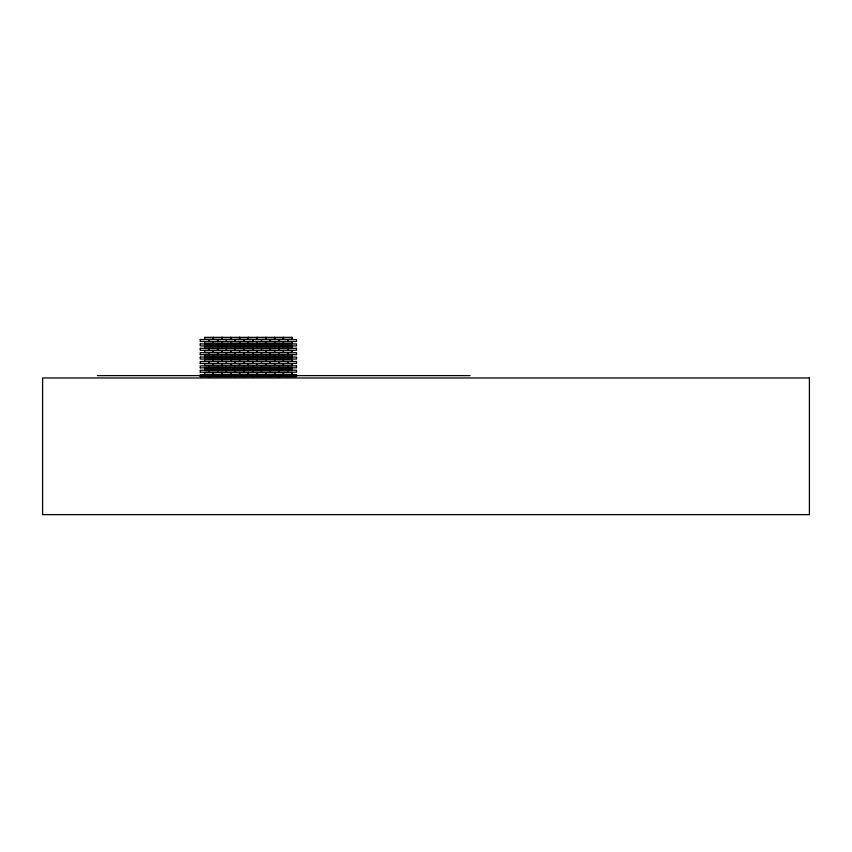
<?xml version="1.0" encoding="UTF-8"?>
<svg xmlns="http://www.w3.org/2000/svg" width="852" height="852" viewBox="0 0 852 852"><rect width="100%" height="100%" fill="white"/><g stroke="black" fill="none" stroke-linecap="round" stroke-linejoin="round"><path stroke-width="1.28" d="M204.618 339.33L292.14 339.33L292.14 337.36L204.618 337.36L204.693 339.33M200.231 339.554L296.528 339.554L296.453 341.524L287.901 341.524L287.901 339.554M204.618 343.718L292.14 343.718L292.14 341.748L283.524 341.748L283.524 343.718M200.231 343.942L296.528 343.942L296.528 345.912L287.901 345.912L287.901 343.942M204.618 346.136L213.16 346.136L213.16 348.106L204.618 348.106L204.693 346.136M292.14 346.136L283.524 346.136L283.524 348.106L292.14 348.106L292.14 346.136L292.066 348.106M200.231 348.319L208.783 348.319L208.783 350.3L200.231 350.3L200.305 348.319M292.14 350.513L283.524 350.513L283.524 352.483L292.14 352.483L292.14 350.513L292.066 352.483M204.618 352.483L213.16 352.483L213.16 350.513L204.618 350.513L204.693 352.483M200.231 354.677L296.528 354.677L296.453 352.707L287.901 352.707L287.901 354.677M204.618 354.901L292.14 354.901L292.14 356.871L283.524 356.871L283.524 354.901M200.231 357.094L208.783 357.094L208.783 359.065M204.618 359.278L292.14 359.278L292.14 361.259L283.524 361.259L283.524 359.278M200.231 363.453L208.783 363.453L208.783 361.472L200.231 361.472L200.305 363.453M204.618 363.666L213.16 363.666L213.16 365.636L204.618 365.636L204.693 363.666M292.14 363.666L283.524 363.666L283.524 365.636L292.14 365.636L292.14 363.666L292.066 365.636M200.231 367.83L208.783 367.83L208.783 365.859L200.231 365.859L200.305 367.83M204.618 370.024L292.14 370.024L292.14 368.053L283.524 368.053L283.524 370.024M200.231 372.217L208.783 372.217L208.783 370.247M204.618 374.411L292.14 374.411L292.14 372.43L283.524 372.43L283.524 374.411M97.405 375.615L470.059 375.615M200.231 376.605L296.528 376.605L296.528 374.624L200.231 374.624L200.305 376.605M292.066 337.36L292.066 339.33M292.066 341.748L292.066 343.718M292.066 354.901L292.066 356.871M292.066 359.278L292.066 361.259M292.066 368.053L292.066 370.024M292.066 372.43L292.066 374.411M287.901 359.065L287.901 357.094L296.528 357.094L296.528 359.065L200.231 359.065L200.305 357.094M287.901 370.247L287.901 372.217L296.528 372.217L296.528 370.247L200.231 370.247L200.305 372.217M287.901 374.624L287.901 376.605M287.688 339.554L287.688 341.524L270.372 341.524L270.372 339.554M287.688 343.942L287.688 345.912L270.372 345.912L270.372 343.942M287.688 354.677L287.688 352.707L270.372 352.707L270.372 354.677M287.688 359.065L287.688 357.094L270.372 357.094L270.372 359.065M287.688 370.247L287.688 372.217L270.372 372.217L270.372 370.247M287.688 374.624L287.688 376.605M283.524 337.36L283.524 339.33M283.301 337.36L283.301 339.33M283.301 343.718L283.301 341.748L274.749 341.748L274.749 343.718M283.301 354.901L283.301 356.871L274.749 356.871L274.749 354.901M283.301 359.278L283.301 361.259L274.749 361.259L274.749 359.278M283.301 370.024L283.301 368.053L274.749 368.053L274.749 370.024M283.301 374.411L283.301 372.43L274.749 372.43L274.749 374.411M279.211 341.524L279.211 339.554L278.987 341.524M279.211 343.942L279.211 345.912L278.987 343.942M279.211 348.319L279.211 350.3L278.987 348.319M279.211 354.677L279.211 352.707L278.987 354.677M279.211 359.065L279.211 357.094L278.987 359.065M279.211 361.472L279.211 363.453L278.987 361.472M279.211 365.859L279.211 367.83L278.987 365.859M279.211 372.217L279.211 370.247L278.987 372.217M279.211 374.624L279.211 376.605L278.987 374.624M278.913 339.554L278.913 341.524M278.913 343.942L278.913 345.912M278.913 348.319L278.913 350.3M278.913 352.707L278.913 354.677M278.913 357.094L278.913 359.065M278.913 361.472L278.913 363.453M278.913 365.859L278.913 367.83M278.913 370.247L278.913 372.217M278.913 374.624L278.913 376.605M274.749 337.36L274.749 339.33M274.536 337.36L274.536 339.33M274.536 343.718L274.536 341.748L265.984 341.748L265.984 343.718M274.536 354.901L274.536 356.871L265.984 356.871L265.984 354.901M274.536 359.278L274.536 361.259L265.984 361.259L265.984 359.278M274.536 370.024L274.536 368.053L265.984 368.053L265.984 370.024M274.536 374.411L274.536 372.43L265.984 372.43L265.984 374.411M270.372 374.624L270.372 376.605M270.148 339.554L270.148 341.524L261.607 341.524L261.607 339.554M270.148 343.942L270.148 345.912L261.607 345.912L261.607 343.942M270.148 354.677L270.148 352.707L261.607 352.707L261.607 354.677M270.148 359.065L270.148 357.094L261.607 357.094L261.607 359.065M270.148 370.247L270.148 372.217L261.607 372.217L261.607 370.247M270.148 374.624L270.148 376.605M265.984 337.36L265.984 339.33M265.771 337.36L265.771 339.33M265.771 343.718L265.771 341.748L257.219 341.748L257.219 343.718M265.771 354.901L265.771 356.871L257.219 356.871L257.219 354.901M265.771 359.278L265.771 361.259L257.219 361.259L257.219 359.278M265.771 370.024L265.771 368.053L257.219 368.053L257.219 370.024M265.771 374.411L265.771 372.43L257.219 372.43L257.219 374.411M261.607 374.624L261.607 376.605M261.383 339.554L261.383 341.524L244.066 341.524L244.066 339.554M261.383 343.942L261.383 345.912L244.066 345.912L244.066 343.942M261.383 354.677L261.383 352.707L244.066 352.707L244.066 354.677M261.383 359.065L261.383 357.094L244.066 357.094L244.066 359.065M261.383 370.247L261.383 372.217L244.066 372.217L244.066 370.247M261.383 374.624L261.383 376.605M257.219 337.36L257.219 339.33M256.995 337.36L256.995 339.33M256.995 343.718L256.995 341.748L239.689 341.748L239.689 343.718M256.995 354.901L256.995 356.871L239.689 356.871L239.689 354.901M256.995 359.278L256.995 361.259L239.689 361.259L239.689 359.278M256.995 370.024L256.995 368.053L239.689 368.053L239.689 370.024M256.995 374.411L256.995 372.43L239.689 372.43L239.689 374.411M252.906 339.554L252.906 341.524M252.906 343.942L252.906 345.912M252.906 348.319L252.906 350.3M252.906 352.707L252.906 354.677M252.906 357.094L252.906 359.065M252.906 361.472L252.906 363.453M252.906 365.859L252.906 367.83M252.906 370.247L252.906 372.217M252.906 374.624L252.906 376.605M252.831 339.554L252.831 341.524M252.831 343.942L252.831 345.912M252.831 348.319L252.831 350.3M252.831 352.707L252.831 354.677M252.831 357.094L252.831 359.065M252.831 361.472L252.831 363.453M252.831 365.859L252.831 367.83M252.831 370.247L252.831 372.217M252.831 374.624L252.831 376.605M252.693 339.554L252.618 341.524M252.693 343.942L252.618 345.912M252.693 348.319L252.618 350.3M252.618 352.707L252.693 354.677M252.618 357.094L252.693 359.065M252.693 361.472L252.618 363.453M252.693 365.859L252.618 367.83M252.693 370.247L252.618 372.217M252.618 374.624L252.693 376.605M248.528 337.36L248.454 339.33M248.454 341.748L248.528 343.718M248.454 346.136L248.528 348.106M248.454 350.513L248.528 352.483M248.528 354.901L248.454 356.871M248.528 359.278L248.454 361.259M248.528 363.666L248.454 365.636M248.454 368.053L248.528 370.024M248.528 372.43L248.454 374.411M244.066 374.624L244.066 376.605M243.853 339.554L243.853 341.524L235.301 341.524L235.301 339.554M243.853 343.942L243.853 345.912L235.301 345.912L235.301 343.942M243.853 354.677L243.853 352.707L235.301 352.707L235.301 354.677M243.853 359.065L243.853 357.094L235.301 357.094L235.301 359.065M243.853 370.247L243.853 372.217L235.301 372.217L235.301 370.247M243.853 374.624L243.853 376.605M239.689 337.36L239.689 339.33M239.465 337.36L239.465 339.33M239.465 343.718L239.465 341.748L230.913 341.748L230.913 343.718M239.465 354.901L239.465 356.871L230.913 356.871L230.913 354.901M239.465 359.278L239.465 361.259L230.913 361.259L230.913 359.278M239.465 370.024L239.465 368.053L230.913 368.053L230.913 370.024M239.465 374.411L239.465 372.43L230.913 372.43L230.913 374.411M235.301 374.624L235.301 376.605M235.077 339.554L235.077 341.524L226.536 341.524L226.536 339.554M235.077 343.942L235.077 345.912L226.536 345.912L226.536 343.942M235.077 354.677L235.077 352.707L226.536 352.707L226.536 354.677M235.077 359.065L235.077 357.094L226.536 357.094L226.536 359.065M235.077 370.247L235.077 372.217L226.536 372.217L226.536 370.247M235.077 374.624L235.077 376.605M230.913 337.36L230.913 339.33M230.7 337.36L230.7 339.33M230.7 343.718L230.7 341.748L213.383 341.748L213.383 343.718M230.7 354.901L230.7 356.871L213.383 356.871L213.383 354.901M230.7 359.278L230.7 361.259L213.383 361.259L213.383 359.278M230.7 370.024L230.7 368.053L213.383 368.053L213.383 370.024M230.7 374.411L230.7 372.43L213.383 372.43L213.383 374.411M226.536 374.624L226.536 376.605M226.312 339.554L226.312 341.524L208.996 341.524L208.996 339.554M226.312 343.942L226.312 345.912L208.996 345.912L208.996 343.942M226.312 354.677L226.312 352.707L208.996 352.707L208.996 354.677M226.312 359.065L226.312 357.094L208.996 357.094L208.996 359.065M226.312 370.247L226.312 372.217L208.996 372.217L208.996 370.247M226.312 374.624L226.312 376.605M222.223 337.36L222.223 339.33L222.01 337.36M222.223 343.718L222.223 341.748L222.01 343.718M222.223 348.106L222.223 346.136L222.01 348.106M222.223 352.483L222.223 350.513L222.01 352.483M222.223 356.871L222.223 354.901L222.01 356.871M222.223 361.259L222.223 359.278L222.01 361.259M222.223 363.666L222.223 365.636L222.01 363.666M222.223 368.053L222.223 370.024L222.01 368.053M222.223 372.43L222.223 374.411L222.01 372.43M221.935 337.36L221.935 339.33M221.935 341.748L221.935 343.718M221.935 346.136L221.935 348.106M221.935 350.513L221.935 352.483M221.935 354.901L221.935 356.871M221.935 359.278L221.935 361.259M221.935 363.666L221.935 365.636M221.935 368.053L221.935 370.024M221.935 372.43L221.935 374.411M217.835 339.554L217.771 341.524M217.835 343.942L217.771 345.912M217.835 348.319L217.771 350.3M217.771 352.707L217.835 354.677M217.771 357.094L217.835 359.065M217.835 361.472L217.771 363.453M217.835 365.859L217.771 367.83M217.835 370.247L217.771 372.217M217.835 374.624L217.771 376.605M217.622 339.554L217.622 341.524M217.622 343.942L217.622 345.912M217.622 348.319L217.622 350.3M217.622 352.707L217.622 354.677M217.622 357.094L217.622 359.065M217.622 361.472L217.622 363.453M217.622 365.859L217.622 367.83M217.622 370.247L217.622 372.217M217.622 374.624L217.622 376.605M217.548 339.554L217.548 341.524M217.548 343.942L217.548 345.912M217.548 348.319L217.548 350.3M217.548 352.707L217.548 354.677M217.548 357.094L217.548 359.065M217.548 361.472L217.548 363.453M217.548 365.859L217.548 367.83M217.548 370.247L217.548 372.217M217.548 374.624L217.548 376.605M213.383 337.36L213.383 339.33M213.16 337.36L213.16 339.33M213.16 343.718L213.16 341.748L204.618 341.748L204.693 343.718M213.16 354.901L213.16 356.871L204.618 356.871L204.693 354.901M213.16 359.278L213.16 361.259L204.618 361.259L204.693 359.278M213.16 370.024L213.16 368.053L204.618 368.053L204.693 370.024M213.16 374.411L213.16 372.43L204.618 372.43L204.693 374.411M208.996 374.624L208.996 376.605M208.783 339.554L208.783 341.524L200.231 341.524L200.305 339.554M208.783 343.942L208.783 345.912L200.231 345.912L200.305 343.942M208.783 354.677L208.783 352.707L200.231 352.707L200.305 354.677M208.783 374.624L208.783 376.605M230.7 346.136L213.383 346.136L213.383 348.106L230.7 348.106L230.7 346.136M239.465 346.136L230.913 346.136L230.913 348.106L239.465 348.106L239.465 346.136M256.995 346.136L239.689 346.136L239.689 348.106L256.995 348.106L256.995 346.136M265.771 346.136L257.219 346.136L257.219 348.106L265.771 348.106L265.771 346.136M274.536 346.136L265.984 346.136L265.984 348.106L274.536 348.106L274.536 346.136M283.301 346.136L274.749 346.136L274.749 348.106L283.301 348.106L283.301 346.136M226.312 348.319L208.996 348.319L208.996 350.3L226.312 350.3L226.312 348.319M235.077 348.319L226.536 348.319L226.536 350.3L235.077 350.3L235.077 348.319M243.853 348.319L235.301 348.319L235.301 350.3L243.853 350.3L243.853 348.319M261.383 348.319L244.066 348.319L244.066 350.3L261.383 350.3L261.383 348.319M270.148 348.319L261.607 348.319L261.607 350.3L270.148 350.3L270.148 348.319M287.688 348.319L270.372 348.319L270.372 350.3L287.688 350.3L287.688 348.319M296.528 348.319L287.901 348.319L287.901 350.3L296.528 350.3L296.453 348.319M230.7 350.513L213.383 350.513L213.383 352.483L230.7 352.483L230.7 350.513M239.465 350.513L230.913 350.513L230.913 352.483L239.465 352.483L239.465 350.513M256.995 350.513L239.689 350.513L239.689 352.483L256.995 352.483L256.995 350.513M265.771 350.513L257.219 350.513L257.219 352.483L265.771 352.483L265.771 350.513M274.536 350.513L265.984 350.513L265.984 352.483L274.536 352.483L274.536 350.513M283.301 350.513L274.749 350.513L274.749 352.483L283.301 352.483L283.301 350.513M226.312 361.472L208.996 361.472L208.996 363.453L226.312 363.453L226.312 361.472M235.077 361.472L226.536 361.472L226.536 363.453L235.077 363.453L235.077 361.472M243.853 361.472L235.301 361.472L235.301 363.453L243.853 363.453L243.853 361.472M261.383 361.472L244.066 361.472L244.066 363.453L261.383 363.453L261.383 361.472M270.148 361.472L261.607 361.472L261.607 363.453L270.148 363.453L270.148 361.472M287.688 361.472L270.372 361.472L270.372 363.453L287.688 363.453L287.688 361.472M296.528 361.472L287.901 361.472L287.901 363.453L296.528 363.453L296.528 361.472M230.7 363.666L213.383 363.666L213.383 365.636L230.7 365.636L230.7 363.666M239.465 363.666L230.913 363.666L230.913 365.636L239.465 365.636L239.465 363.666M256.995 363.666L239.689 363.666L239.689 365.636L256.995 365.636L256.995 363.666M265.771 363.666L257.219 363.666L257.219 365.636L265.771 365.636L265.771 363.666M274.536 363.666L265.984 363.666L265.984 365.636L274.536 365.636L274.536 363.666M283.301 363.666L274.749 363.666L274.749 365.636L283.301 365.636L283.301 363.666M226.312 365.859L208.996 365.859L208.996 367.83L226.312 367.83L226.312 365.859M235.077 365.859L226.536 365.859L226.536 367.83L235.077 367.83L235.077 365.859M243.853 365.859L235.301 365.859L235.301 367.83L243.853 367.83L243.853 365.859M261.383 365.859L244.066 365.859L244.066 367.83L261.383 367.83L261.383 365.859M270.148 365.859L261.607 365.859L261.607 367.83L270.148 367.83L270.148 365.859M287.688 365.859L270.372 365.859L270.372 367.83L287.688 367.83L287.688 365.859M296.528 365.859L287.901 365.859L287.901 367.83L296.528 367.83L296.528 365.859M809.4 377.968L42.6 377.968L42.6 514.64L809.4 514.64L809.4 377.968M248.305 339.33L248.305 337.36L248.23 339.33M248.305 343.718L248.305 341.748L248.23 343.718M248.305 348.106L248.305 346.136L248.23 348.106M248.305 352.483L248.305 350.513L248.23 352.483M248.305 356.871L248.305 354.901L248.23 356.871M248.305 361.259L248.305 359.278L248.23 361.259M248.305 365.636L248.305 363.666L248.23 365.636M248.305 370.024L248.305 368.053L248.23 370.024M248.305 374.411L248.305 372.43L248.23 374.411"/></g></svg>
